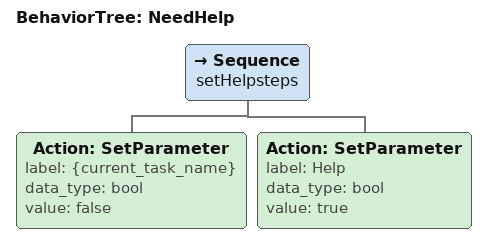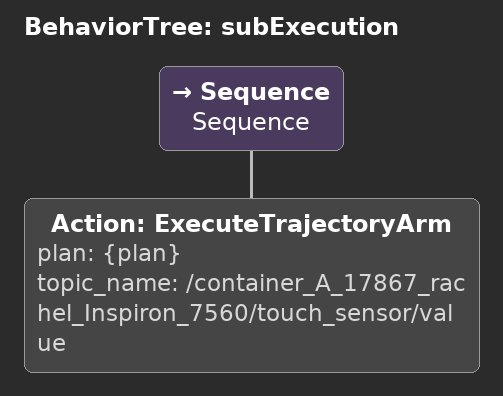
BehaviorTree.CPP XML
<BehaviorTree ID="NeedHelp">
  <Sequence name="setHelpsteps">
      <Action ID="SetParameter" label="{current_task_name}" data_type="bool" value="false"/>
      <Action ID="SetParameter" label="Help" data_type="bool" value="true"/>
  </Sequence>
</BehaviorTree>

<BehaviorTree ID="subExecution">
  <Sequence name="Sequence">
    <Action ID="ExecuteTrajectoryArm" plan="{plan}" topic_name="/container_A_17867_rachel_Inspiron_7560/touch_sensor/value"/>
  </Sequence>
</BehaviorTree>
